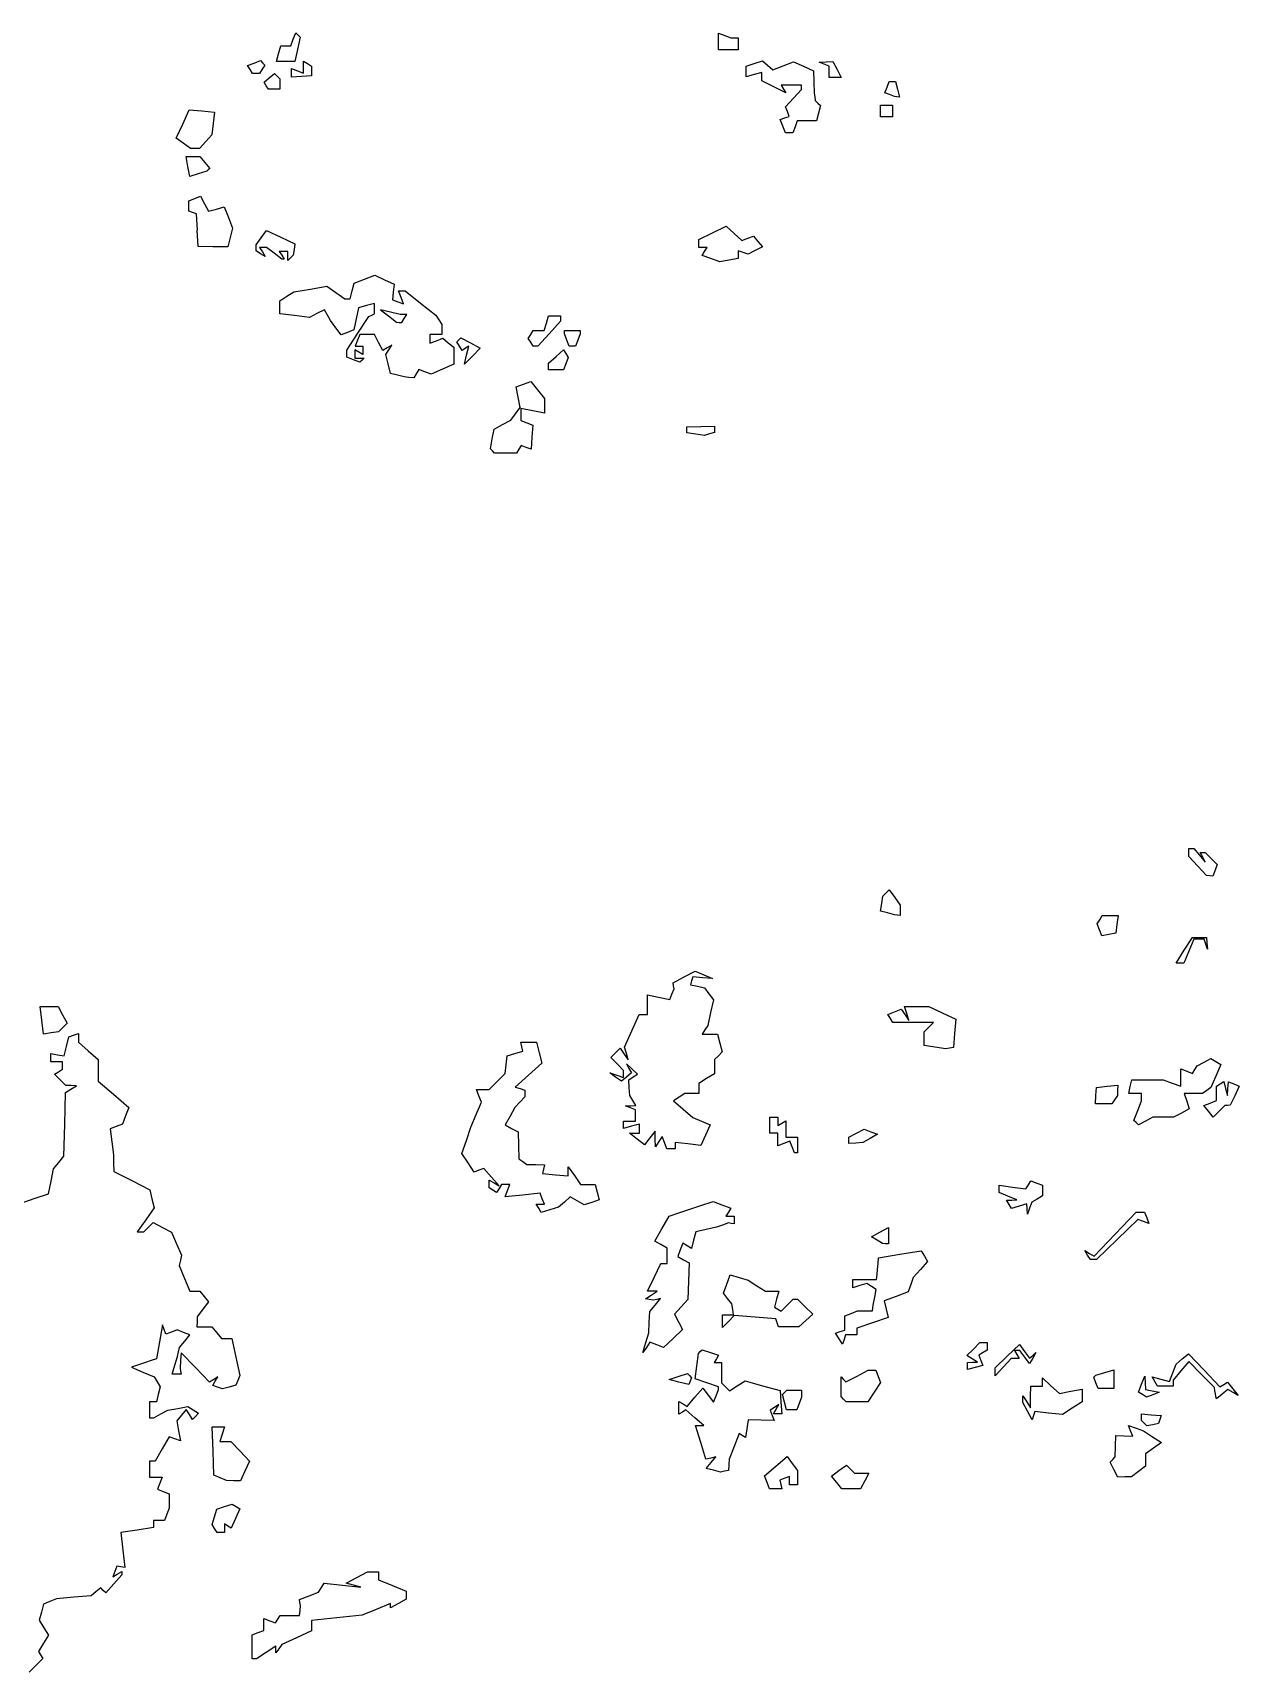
# Model space of a CAD drawing. Extents: x 0 to 4532, y 0 to 2620.
# Drawn here: x 1252.5 to 1557.8, y 1310.7 to 1725.4 of the extents above; entities that cross this region are included whole.
import ezdxf

# ---------------------------------------------------------------- set-up
doc = ezdxf.new("R2010")
doc.units = 0
doc.layers.add('Layer_1', color=7, linetype='CONTINUOUS')

msp = doc.modelspace()

# ---------------------------------------------------------------- linework, layer by layer
at = {"layer": 'Layer_1', "color": 7}
for points in [[(1314.710137, 1720.119138), (1315.233129, 1722.119151), (1316.509429, 1722.119151), (1317.785842, 1722.119151), (1318.416324, 1723.762282), (1319.046919, 1725.405414), (1319.618526, 1724.833779), (1320.190132, 1724.262144), (1319.515543, 1721.190663), (1318.840926, 1718.119153), (1316.514021, 1718.119153), (1314.187031, 1718.119153)], [(1425.999864, 1723.226137), (1425.999864, 1725.33313), (1427.581654, 1724.726119), (1429.163472, 1724.119136), (1430.08167, 1724.119136), (1430.999869, 1724.119136), (1430.999869, 1722.619154), (1430.999869, 1721.119144), (1428.499853, 1721.119144), (1425.999864, 1721.119144)], [(1307.495423, 1716.126198), (1306.873019, 1717.133263), (1308.479527, 1717.749742), (1310.08612, 1718.366221), (1310.643128, 1717.809213), (1311.200136, 1717.252205), (1310.540939, 1716.185669), (1309.881827, 1715.119133), (1308.999826, 1715.119133), (1308.117826, 1715.119133)], [(1317.999829, 1715.237338), (1317.999829, 1716.333127), (1319.499839, 1715.757495), (1320.999821, 1715.18192), (1320.999821, 1716.70954), (1320.999821, 1718.237159), (1321.999828, 1717.61915), (1322.999834, 1717.001112), (1322.999834, 1715.778217), (1322.999834, 1714.55535), (1320.499846, 1714.348421), (1317.999829, 1714.141492)], [(1442.288566, 1701.809163), (1441.640055, 1703.499208), (1442.763766, 1703.873778), (1443.887477, 1704.248348), (1443.419165, 1705.468862), (1442.950768, 1706.689348), (1444.975357, 1708.862444), (1446.999862, 1711.035513), (1446.999862, 1711.577327), (1446.999862, 1712.119142), (1444.440856, 1712.119142), (1441.881879, 1712.119142), (1442.457681, 1711.187365), (1443.033568, 1710.255617), (1440.016682, 1711.760615), (1436.999881, 1713.265614), (1436.999881, 1714.309019), (1436.999881, 1715.352396), (1434.999867, 1714.829375), (1432.999854, 1714.306383), (1432.999854, 1715.645357), (1432.999854, 1716.984359), (1435.047858, 1717.634372), (1437.095862, 1718.284384), (1438.426275, 1717.180261), (1439.756574, 1716.076138), (1442.382166, 1717.074387), (1445.007757, 1718.072636), (1447.503862, 1716.935376), (1449.999882, 1715.798116), (1450.12489, 1712.958622), (1450.249897, 1710.119128), (1450.374905, 1709.20246), (1450.499913, 1708.285792), (1451.14111, 1707.644567), (1451.782392, 1707.003313), (1451.274509, 1705.06124), (1450.766597, 1703.119139), (1448.351903, 1703.119139), (1445.937096, 1703.119139), (1445.361493, 1701.619129), (1444.785889, 1700.119147), (1443.861511, 1700.119147), (1442.937105, 1700.119147)], [(1453.99988, 1715.535798), (1453.99988, 1716.952469), (1452.749886, 1717.456866), (1451.499863, 1717.961235), (1453.214683, 1718.040038), (1454.929474, 1718.118841), (1455.999865, 1716.118856), (1457.070284, 1714.118843), (1455.535068, 1714.118843), (1453.99988, 1714.118843), (1453.99988, 1715.535514)], [(1311.56983, 1712.005841), (1311.021837, 1712.892518), (1312.352845, 1713.997152), (1313.683825, 1715.101785), (1314.341831, 1714.443807), (1314.999838, 1713.7858), (1314.999838, 1712.452468), (1314.999838, 1711.119135), (1313.558845, 1711.119135), (1312.117824, 1711.119135)], [(1469.306064, 1709.7627), (1468.112281, 1710.24836), (1468.663081, 1711.68374), (1469.213882, 1713.119148), (1469.990291, 1713.119148), (1470.766588, 1713.119148), (1471.28958, 1711.119135), (1471.812686, 1709.11915), (1471.156266, 1709.197953), (1470.499876, 1709.276756), (1469.306064, 1709.762445)], [(1290.563313, 1697.449052), (1288.744519, 1698.778955), (1290.428838, 1702.328301), (1292.113128, 1705.877675), (1295.306528, 1705.623691), (1298.499814, 1705.369423), (1298.157332, 1702.494269), (1297.814935, 1699.619115), (1296.252336, 1697.869118), (1294.689822, 1696.119092), (1293.535922, 1696.119092), (1292.382136, 1696.119092)], [(1466.999881, 1705.619127), (1466.999881, 1707.119137), (1468.499891, 1707.119137), (1469.999872, 1707.119137), (1469.999872, 1705.619127), (1469.999872, 1704.119145), (1468.499891, 1704.119145), (1466.999881, 1704.119145)], [(1291.760526, 1691.590489), (1291.277134, 1694.119136), (1293.01602, 1694.119136), (1294.754934, 1694.119136), (1296.019923, 1692.594975), (1297.284827, 1691.070813), (1296.892314, 1690.719204), (1296.499829, 1690.367594), (1294.371916, 1689.714719), (1292.243919, 1689.061843)], [(1294.138313, 1675.484339), (1293.899352, 1679.61904), (1292.949547, 1679.952366), (1291.999742, 1680.28572), (1291.999742, 1681.595384), (1291.999742, 1682.905075), (1293.484445, 1683.474811), (1294.969233, 1684.044575), (1295.971451, 1682.172007), (1296.973555, 1680.29944), (1298.968834, 1680.821213), (1300.964142, 1681.342987), (1301.983538, 1678.661609), (1303.003047, 1675.980232), (1302.409046, 1673.613642), (1301.815046, 1671.246939), (1298.096047, 1671.297963), (1294.377132, 1671.348987), (1294.138171, 1675.483687)], [(1313.558732, 1669.650835), (1311.617538, 1671.11904), (1310.749739, 1671.11904), (1309.881827, 1671.11904), (1310.595336, 1669.964545), (1311.308845, 1668.81005), (1310.154321, 1669.523531), (1308.999826, 1670.23704), (1308.999826, 1670.986946), (1308.999826, 1671.736738), (1310.329729, 1673.555532), (1311.659632, 1675.374326), (1315.231428, 1673.679435), (1318.80314, 1671.984543), (1318.597061, 1670.580741), (1318.390982, 1669.176939), (1317.695388, 1668.481345), (1316.999766, 1667.785751), (1316.999766, 1668.95235), (1316.999766, 1670.119033), (1315.94077, 1670.119033), (1314.881775, 1670.119033), (1315.499784, 1669.119027), (1316.117766, 1668.119049), (1315.808789, 1668.15108), (1315.499784, 1668.183112), (1313.558675, 1669.651317)], [(1424.09467, 1668.279631), (1421.871372, 1669.102132), (1422.494654, 1670.110529), (1423.117851, 1671.11904), (1422.058855, 1671.11904), (1420.99986, 1671.11904), (1420.99986, 1672.135233), (1420.99986, 1673.151453), (1424.477971, 1674.810033), (1427.956167, 1676.468642), (1429.94076, 1674.672553), (1431.925353, 1672.876436), (1433.389476, 1673.438348), (1434.853656, 1674.000146), (1435.99137, 1672.62934), (1437.12897, 1671.258533), (1435.314456, 1670.32395), (1433.499857, 1669.389339), (1432.249863, 1669.837553), (1430.999869, 1670.285739), (1430.999869, 1669.318926), (1430.999869, 1668.352227), (1428.658961, 1667.904749), (1426.318054, 1667.457244)], [(1344.750531, 1638.808293), (1343.001242, 1639.265493), (1342.406335, 1641.635484), (1341.811541, 1644.00539), (1342.560228, 1645.216777), (1343.30883, 1646.428078), (1342.204536, 1645.74558), (1341.10013, 1645.063082), (1340.014829, 1647.091102), (1338.929442, 1649.119093), (1337.071643, 1649.119093), (1335.213844, 1649.119093), (1334.638241, 1647.619083), (1334.062638, 1646.119101), (1335.031236, 1646.119101), (1335.999835, 1646.119101), (1335.999835, 1645.060077), (1335.999835, 1644.001082), (1334.999829, 1644.619091), (1333.99985, 1645.237101), (1333.99985, 1644.178077), (1333.99985, 1643.119081), (1335.166534, 1643.119081), (1336.333133, 1643.119081), (1335.80963, 1642.595579), (1335.286128, 1642.071991), (1333.64294, 1642.702587), (1331.999837, 1643.333097), (1331.999837, 1644.247497), (1331.999837, 1645.161983), (1334.749841, 1649.390482), (1337.499845, 1653.619094), (1338.249836, 1653.952392), (1338.999827, 1654.285803), (1338.999827, 1655.608789), (1338.999827, 1656.931889), (1336.948847, 1656.395489), (1334.897838, 1655.859202), (1334.336635, 1653.0531), (1333.775431, 1650.246999), (1332.164048, 1649.628592), (1330.552637, 1649.010186), (1329.207739, 1650.814693), (1327.862925, 1652.619088), (1327.07804, 1653.982779), (1326.293127, 1655.346386), (1324.396436, 1654.372203), (1322.499831, 1653.397992), (1318.74982, 1653.867891), (1314.999838, 1654.337904), (1314.999838, 1655.98798), (1314.999838, 1657.637999), (1316.78833, 1658.754879), (1318.576737, 1659.871786), (1322.752426, 1660.577301), (1326.928031, 1661.282788), (1329.18645, 1659.700885), (1331.444842, 1658.119096), (1332.105739, 1658.119096), (1332.766524, 1658.119096), (1333.286426, 1660.10709), (1333.806329, 1662.094999), (1336.407032, 1663.083781), (1339.007735, 1664.072591), (1341.466536, 1662.952281), (1343.925337, 1661.832001), (1343.712739, 1659.835786), (1343.499857, 1657.8396), (1344.909158, 1657.342884), (1346.318572, 1656.846198), (1345.690556, 1658.482696), (1345.062682, 1660.119081), (1345.893772, 1660.119081), (1346.724862, 1660.119081), (1350.604983, 1657.03558), (1354.485076, 1653.95208), (1355.227186, 1652.785595), (1355.969268, 1651.619081), (1355.983442, 1650.369087), (1355.997615, 1649.119093), (1354.497633, 1649.119093), (1352.997623, 1649.119093), (1352.997623, 1648.012078), (1352.997623, 1646.905092), (1354.624342, 1647.529395), (1356.251117, 1648.153584), (1357.624334, 1647.013886), (1358.997635, 1645.874188), (1358.997635, 1643.740776), (1358.997635, 1641.607279), (1356.137023, 1640.341099), (1353.276439, 1639.074891), (1351.738218, 1639.665178), (1350.199941, 1640.25538), (1349.539723, 1639.187285), (1348.879619, 1638.119077), (1347.688614, 1638.235014), (1346.497637, 1638.350951), (1344.74832, 1638.808151)], [(1346.499848, 1653.119091), (1347.117829, 1654.119098), (1346.30885, 1654.133271), (1345.499841, 1654.147444), (1342.999853, 1654.758736), (1340.499837, 1655.370027), (1342.49985, 1653.776927), (1344.499835, 1652.183743), (1345.190837, 1652.151711), (1345.881838, 1652.11968), (1346.499848, 1653.119686)], [(1378.499862, 1647.119023), (1377.881852, 1648.119029), (1378.499862, 1649.119036), (1379.117843, 1650.119043), (1380.491456, 1650.119043), (1381.865041, 1650.119043), (1382.446965, 1651.952322), (1383.028861, 1653.785743), (1384.514358, 1653.785743), (1385.999855, 1653.785743), (1385.999855, 1653.132442), (1385.999855, 1652.479226), (1383.160644, 1649.299121), (1380.321462, 1646.119045), (1379.719638, 1646.119045), (1379.117843, 1646.119045)], [(1362.264452, 1643.870489), (1362.813353, 1646.121879), (1361.975658, 1645.604188), (1361.138048, 1645.086496), (1360.468845, 1646.169274), (1359.799556, 1647.252195), (1360.311352, 1647.763877), (1360.823034, 1648.275587), (1363.273642, 1646.947385), (1365.724138, 1645.619098), (1363.719844, 1643.619085), (1361.715551, 1641.6191)], [(1387.606844, 1647.700834), (1386.999861, 1649.282624), (1386.999861, 1649.700819), (1386.999861, 1650.119043), (1388.999846, 1650.119043), (1390.999859, 1650.119043), (1390.999859, 1649.700819), (1390.999859, 1649.282624), (1390.392848, 1647.700834), (1389.785865, 1646.119045), (1388.999846, 1646.119045), (1388.213855, 1646.119045)], [(1382.999863, 1640.964098), (1382.999863, 1641.809078), (1384.90055, 1643.529283), (1386.801266, 1645.249375), (1387.403855, 1644.274483), (1388.006359, 1643.299592), (1387.396145, 1641.709298), (1386.785845, 1640.11909), (1384.89284, 1640.11909), (1382.999863, 1640.11909)], [(1368.809651, 1619.642581), (1368.286148, 1620.166081), (1368.765345, 1622.67288), (1369.244542, 1625.17968), (1371.372256, 1626.312683), (1373.499857, 1627.445782), (1374.67255, 1629.032382), (1375.845357, 1630.619084), (1375.326361, 1633.225173), (1374.807451, 1635.83129), (1376.644841, 1636.53638), (1378.482343, 1637.241498), (1380.241043, 1635.069479), (1381.999856, 1632.897485), (1381.999856, 1631.033282), (1381.999856, 1629.169082), (1378.999865, 1629.769084), (1375.999845, 1630.369082), (1375.999845, 1628.851083), (1375.999845, 1627.333082), (1377.517657, 1626.750681), (1379.035355, 1626.168181), (1378.803197, 1623.11898), (1378.570756, 1620.069779), (1377.31736, 1620.550779), (1376.06405, 1621.031782), (1375.472969, 1620.07538), (1374.881974, 1619.119078), (1372.107563, 1619.119078), (1369.333267, 1619.119078)], [(1420.249869, 1623.89408), (1417.999868, 1624.258182), (1417.999868, 1624.990482), (1417.999868, 1625.722682), (1421.499863, 1625.821697), (1424.999858, 1625.920711), (1424.999858, 1625.126709), (1424.999858, 1624.332711), (1423.749864, 1623.931109), (1422.49987, 1623.52961), (1420.249869, 1623.893709)], [(1547.249899, 1514.644896), (1544.999899, 1517.047996), (1544.999899, 1518.083795), (1544.999899, 1519.119496), (1545.639698, 1519.119496), (1546.279399, 1519.119496), (1547.713801, 1517.369496), (1549.1482, 1515.619495), (1548.514999, 1516.869495), (1547.881901, 1518.119495), (1548.512301, 1518.119495), (1549.1428, 1518.119495), (1550.6685, 1516.593795), (1552.1942, 1515.068094), (1551.628402, 1513.593795), (1551.0627, 1512.119495), (1550.281302, 1512.180496), (1549.4999, 1512.241498), (1547.249899, 1514.644598)], [(1468.766886, 1502.805592), (1467.033783, 1503.259592), (1467.324363, 1505.163791), (1467.614971, 1507.067993), (1468.38917, 1507.842192), (1469.163368, 1508.616393), (1470.581684, 1506.676792), (1471.999886, 1504.737191), (1471.999886, 1503.428392), (1471.999886, 1502.119491), (1471.249867, 1502.235485), (1470.499876, 1502.351478)], [(1522.408293, 1498.497691), (1521.822683, 1500.023689), (1522.470286, 1501.07159), (1523.11789, 1502.119491), (1525.128493, 1502.119491), (1527.138995, 1502.119491), (1526.819493, 1499.879689), (1526.499895, 1497.639891), (1524.746893, 1497.305791), (1522.993902, 1496.971691)], [(1543.861298, 1493.369053), (1545.918999, 1496.619055), (1547.695801, 1496.619055), (1549.4725, 1496.619055), (1549.582513, 1495.119056), (1549.692497, 1493.619055), (1549.272899, 1494.869055), (1548.853297, 1496.119054), (1547.547897, 1496.119054), (1546.242497, 1496.119054), (1544.999896, 1493.119054), (1543.757297, 1490.119054), (1542.780396, 1490.119054), (1541.803494, 1490.119054)], [(1412.329356, 1444.702814), (1411.721551, 1446.286713), (1410.875948, 1444.952813), (1410.030458, 1443.619013), (1409.983403, 1445.619015), (1409.936347, 1447.619014), (1408.625834, 1445.893513), (1407.315235, 1444.168013), (1405.407659, 1445.611713), (1403.499942, 1447.055415), (1404.749936, 1447.087418), (1405.999959, 1447.119422), (1405.999959, 1448.23602), (1405.999959, 1449.352721), (1403.999945, 1448.82972), (1401.999932, 1448.30662), (1401.999932, 1449.213021), (1401.999932, 1450.119422), (1403.499942, 1450.119422), (1404.999952, 1450.119422), (1404.999952, 1451.536121), (1404.999952, 1452.952722), (1403.749958, 1453.457122), (1402.499936, 1453.961521), (1403.808947, 1454.040523), (1405.117958, 1454.119525), (1404.356346, 1455.351927), (1403.594648, 1456.584326), (1403.43449, 1458.601926), (1403.274333, 1460.619528), (1404.378824, 1461.327929), (1405.483344, 1462.036228), (1404.094934, 1463.327928), (1402.706638, 1464.619529), (1403.342336, 1463.482827), (1403.978034, 1462.346128), (1402.705532, 1461.290027), (1401.432918, 1460.233928), (1399.966527, 1461.271026), (1398.500022, 1462.308229), (1400.25002, 1461.745228), (1402.000017, 1461.182327), (1402.000017, 1462.079527), (1402.000017, 1462.976627), (1400.364341, 1464.612428), (1398.728637, 1466.24813), (1399.905922, 1467.425429), (1401.083321, 1468.602831), (1402.136024, 1467.111129), (1403.188726, 1465.61953), (1402.685236, 1467.214529), (1402.181718, 1468.809531), (1404.04204, 1472.96453), (1405.90222, 1477.119532), (1406.951124, 1477.119532), (1408.000029, 1477.119532), (1408.000029, 1479.594533), (1408.000029, 1482.069534), (1410.856134, 1481.498333), (1413.712238, 1480.927135), (1414.228824, 1482.273334), (1414.745439, 1483.619536), (1414.622699, 1484.383535), (1414.499958, 1485.147535), (1417.280435, 1486.590036), (1420.060855, 1488.032536), (1422.28044, 1487.099736), (1424.49994, 1486.166936), (1421.999951, 1486.393226), (1419.499963, 1486.619516), (1419.197138, 1485.619515), (1418.894341, 1484.619514), (1420.672146, 1484.252816), (1422.450036, 1483.886214), (1423.582449, 1482.337615), (1424.714749, 1480.789014), (1423.98925, 1477.572214), (1423.26375, 1474.355412), (1422.572862, 1473.23741), (1421.881945, 1472.119511), (1423.824358, 1472.119511), (1425.766658, 1472.119511), (1426.350539, 1469.88671), (1426.934447, 1467.65401), (1425.967153, 1466.686709), (1424.999943, 1465.719508), (1424.999943, 1463.928008), (1424.999943, 1462.136407), (1422.999958, 1460.887408), (1420.999945, 1459.638406), (1420.999945, 1458.379006), (1420.999945, 1457.119508), (1419.249947, 1457.104484), (1417.49995, 1457.08946), (1416.053345, 1456.174261), (1414.606739, 1455.259061), (1417.053351, 1453.15486), (1419.499963, 1451.05066), (1421.680061, 1450.136659), (1423.860245, 1449.222658), (1422.68004, 1446.611558), (1421.499948, 1444.000358), (1418.249941, 1444.359457), (1414.999962, 1444.718456), (1414.999962, 1443.919256), (1414.999962, 1443.120055), (1413.968547, 1443.120055), (1412.937161, 1443.120055), (1412.329441, 1444.703858)], [(1254.807421, 1475.641655), (1254.401415, 1479.119055), (1256.665419, 1479.119055), (1258.929423, 1479.119055), (1260.057329, 1477.011654), (1261.185121, 1474.904355), (1260.106028, 1473.825253), (1259.026906, 1472.746155), (1257.120125, 1472.455153), (1255.213315, 1472.164153)], [(1480.749873, 1468.843252), (1477.999869, 1469.251852), (1477.999869, 1470.985454), (1477.999869, 1472.719052), (1479.199888, 1473.919055), (1480.399879, 1475.119054), (1475.258879, 1475.119054), (1470.117879, 1475.119054), (1469.495475, 1476.126156), (1468.873072, 1477.133156), (1470.537378, 1477.771855), (1472.201684, 1478.410456), (1473.195171, 1477.014755), (1474.188573, 1475.619055), (1473.625584, 1477.369055), (1473.06268, 1479.119055), (1476.130193, 1479.119055), (1479.197592, 1479.119055), (1482.606793, 1477.501254), (1486.016079, 1475.883556), (1485.743386, 1472.329753), (1485.470693, 1468.775951), (1484.485398, 1468.605249), (1483.49999, 1468.434547)], [(1380.524961, 1428.078315), (1379.881865, 1429.119013), (1380.909453, 1429.119013), (1381.937041, 1429.119013), (1381.402256, 1430.512815), (1380.867358, 1431.906616), (1376.439045, 1431.445215), (1372.01076, 1430.983715), (1372.612244, 1432.551416), (1373.213841, 1434.119015), (1372.165844, 1434.119015), (1371.117847, 1434.119015), (1370.489746, 1433.102715), (1369.861645, 1432.086415), (1368.930747, 1432.661715), (1367.999849, 1433.237015), (1367.999849, 1434.237016), (1367.999849, 1435.237017), (1369.249843, 1434.506117), (1370.499837, 1433.775215), (1368.562951, 1435.982415), (1366.626037, 1438.189517), (1365.388459, 1437.714617), (1364.150739, 1437.239717), (1362.622042, 1439.572918), (1361.093232, 1441.906118), (1362.211047, 1445.26262), (1363.328946, 1448.61902), (1364.668033, 1451.777823), (1366.007036, 1454.936524), (1365.396453, 1456.527823), (1364.785841, 1458.119024), (1366.392859, 1458.119024), (1367.999849, 1458.119024), (1370.014149, 1460.133324), (1372.028562, 1462.147726), (1372.264121, 1464.383326), (1372.49968, 1466.619026), (1374.499693, 1467.207527), (1376.499678, 1467.796127), (1376.249662, 1468.957527), (1375.999647, 1470.119027), (1377.980554, 1470.119027), (1379.961547, 1470.119027), (1380.631743, 1467.448727), (1381.301966, 1464.778326), (1377.93554, 1461.770426), (1374.569142, 1458.762523), (1375.784355, 1458.357423), (1376.999653, 1457.952324), (1376.999653, 1457.107123), (1376.999653, 1456.261922), (1375.749659, 1454.901822), (1374.499665, 1453.541722), (1373.266339, 1451.370722), (1372.033041, 1449.19972), (1373.653155, 1448.293121), (1375.273155, 1447.38642), (1375.386541, 1444.002719), (1375.499643, 1440.619018), (1376.49965, 1439.884318), (1377.499657, 1439.149617), (1379.749657, 1439.134593), (1381.999658, 1439.11957), (1381.749642, 1437.984268), (1381.499626, 1436.849069), (1384.749634, 1436.562268), (1387.999613, 1436.27547), (1387.999613, 1437.420069), (1387.999613, 1438.564569), (1389.556316, 1436.34207), (1391.113018, 1434.119568), (1392.939721, 1434.119568), (1394.766339, 1434.119568), (1395.280317, 1432.154367), (1395.794239, 1430.189166), (1393.917136, 1429.593366), (1392.040033, 1428.997566), (1390.27042, 1429.987866), (1388.50092, 1430.978167), (1387.00023, 1429.667166), (1385.499625, 1428.356167), (1383.333813, 1427.697166), (1381.167916, 1427.038167), (1380.524735, 1428.078865)], [(1531.695196, 1449.757015), (1531.127595, 1450.324616), (1532.063694, 1452.786918), (1532.999896, 1455.249216), (1532.999896, 1456.184117), (1532.999896, 1457.119017), (1531.426596, 1457.119017), (1529.853293, 1457.119017), (1530.198395, 1458.869017), (1530.543595, 1460.619018), (1534.521795, 1460.592089), (1538.499898, 1460.565159), (1540.749899, 1459.774662), (1542.9999, 1458.984059), (1542.9999, 1461.158459), (1542.9999, 1463.33286), (1544.467898, 1462.769562), (1545.9358, 1462.206162), (1546.523601, 1463.15716), (1547.111299, 1464.108062), (1548.8595, 1465.043663), (1550.6077, 1465.979264), (1551.855001, 1465.208461), (1553.1022, 1464.437562), (1551.821402, 1461.528262), (1550.540601, 1458.61886), (1549.520301, 1457.884159), (1548.499899, 1457.149458), (1546.182499, 1457.134435), (1543.865099, 1457.119411), (1544.4806, 1455.180312), (1545.095999, 1453.241209), (1543.113699, 1452.180309), (1541.131397, 1451.119408), (1538.499898, 1451.119408), (1535.868396, 1451.119408), (1534.065595, 1450.154608), (1532.262896, 1449.189808), (1531.695196, 1449.757409)], [(1549.9866, 1452.635017), (1548.774701, 1454.095317), (1550.3873, 1454.714216), (1551.999902, 1455.333017), (1551.999902, 1457.167016), (1551.999902, 1459.001018), (1552.924201, 1459.57222), (1553.848503, 1460.14352), (1554.308201, 1458.381217), (1554.767901, 1456.619017), (1554.883895, 1458.337618), (1554.999888, 1460.056218), (1556.377487, 1459.527619), (1557.755088, 1458.999017), (1556.627489, 1456.566817), (1555.499889, 1454.134616), (1554.821289, 1454.124695), (1554.142788, 1454.114774), (1552.670588, 1452.642671), (1551.198486, 1451.170571), (1549.986586, 1452.630771)], [(1521.510106, 1456.583028), (1521.65439, 1458.618729), (1524.327192, 1458.93513), (1526.999893, 1459.25153), (1526.984869, 1457.935129), (1526.969846, 1456.618728), (1526.235145, 1455.557328), (1525.500444, 1454.49583), (1523.433329, 1454.521908), (1521.366248, 1454.547987), (1521.510532, 1456.583689)], [(1444.644667, 1443.602113), (1444.075584, 1445.085313), (1442.53776, 1444.495213), (1440.999879, 1443.905014), (1440.999879, 1445.512015), (1440.999879, 1447.119013), (1439.999872, 1447.119013), (1438.999865, 1447.119013), (1438.999865, 1449.119015), (1438.999865, 1451.119017), (1439.999872, 1451.119017), (1440.999879, 1451.119017), (1440.999879, 1450.060016), (1440.999879, 1449.001015), (1441.999857, 1449.619016), (1442.999864, 1450.237017), (1442.999864, 1448.178015), (1442.999864, 1446.119015), (1444.499874, 1446.119015), (1445.999884, 1446.119015), (1445.999884, 1444.119013), (1445.999884, 1442.119014), (1445.60686, 1442.119014), (1445.213864, 1442.119014)], [(1458.999885, 1445.250913), (1458.999885, 1446.048614), (1460.927473, 1447.080216), (1462.854976, 1448.111814), (1464.536885, 1447.466413), (1466.218766, 1446.821015), (1464.359379, 1445.772315), (1462.499879, 1444.723513), (1460.749882, 1444.588414), (1458.999885, 1444.453201)], [(1504.078787, 1427.936413), (1503.999701, 1429.253812), (1502.083905, 1428.645712), (1500.167996, 1428.037612), (1499.524814, 1429.07831), (1498.88169, 1430.119011), (1500.190701, 1430.182025), (1501.499713, 1430.245011), (1499.249712, 1431.149411), (1496.999711, 1432.053813), (1496.999711, 1432.976114), (1496.999711, 1433.898414), (1500.398707, 1433.440313), (1503.797704, 1432.982313), (1504.430709, 1434.006613), (1505.063799, 1435.030912), (1506.531692, 1434.467512), (1507.999699, 1433.904214), (1507.999699, 1432.560912), (1507.999699, 1431.217613), (1506.646297, 1430.417913), (1505.293008, 1429.618211), (1504.725314, 1428.118213), (1504.157591, 1426.618211), (1504.078504, 1427.935611)], [(1407.602469, 1394.118994), (1408.336161, 1396.618996), (1408.480445, 1399.290696), (1408.625012, 1401.962498), (1409.981702, 1403.597199), (1411.338307, 1405.231798), (1410.419116, 1405.056985), (1409.499812, 1404.882173), (1408.499805, 1405.015883), (1407.499799, 1405.149593), (1408.999809, 1406.118994), (1410.49979, 1407.088392), (1409.26601, 1407.103416), (1408.032202, 1407.118439), (1409.701213, 1410.61844), (1411.370197, 1414.11844), (1412.185016, 1414.11844), (1412.999807, 1414.11844), (1412.999807, 1416.068742), (1412.999807, 1418.019042), (1411.443699, 1418.889941), (1409.887506, 1419.760742), (1411.693715, 1422.918643), (1413.49981, 1426.076544), (1415.999798, 1426.947546), (1418.499815, 1427.818446), (1421.56112, 1428.810346), (1424.622311, 1429.802245), (1426.875317, 1428.968845), (1429.128322, 1428.135345), (1428.505012, 1427.126945), (1427.881815, 1426.118446), (1428.94081, 1426.118446), (1429.999806, 1426.118446), (1429.999806, 1425.118445), (1429.999806, 1424.118444), (1429.249815, 1424.277241), (1428.499796, 1424.435953), (1426.999814, 1423.860752), (1425.499804, 1423.285452), (1422.869309, 1422.712953), (1420.238814, 1422.140351), (1419.686596, 1420.028752), (1419.134407, 1417.91725), (1418.060019, 1418.581251), (1416.985717, 1419.24525), (1416.338198, 1417.558052), (1415.690793, 1415.87085), (1417.138192, 1415.06085), (1418.585506, 1414.250949), (1418.401821, 1409.634149), (1418.218136, 1405.017246), (1416.529253, 1403.151045), (1414.840343, 1401.284844), (1415.881338, 1399.339645), (1416.922447, 1397.394445), (1414.511949, 1395.129942), (1412.101536, 1392.865442), (1410.380537, 1393.525844), (1408.659651, 1394.186144), (1407.764158, 1392.902344), (1406.86875, 1391.618442), (1407.602356, 1394.118444)], [(1519.404389, 1416.273503), (1518.69088, 1417.428004), (1519.891183, 1416.686202), (1521.091486, 1415.944301), (1526.374995, 1421.531705), (1531.658496, 1427.119006), (1532.722197, 1427.119006), (1533.785895, 1427.119006), (1534.341996, 1425.669906), (1534.897995, 1424.220905), (1533.506297, 1424.754905), (1532.114596, 1425.289006), (1526.894092, 1420.204004), (1521.673694, 1415.119003), (1520.895782, 1415.119003), (1520.117898, 1415.119003)], [(1466.114762, 1420.026811), (1464.729669, 1420.904012), (1466.864782, 1422.046712), (1468.999866, 1423.189412), (1468.999866, 1421.154212), (1468.999866, 1419.119012), (1468.249875, 1419.134036), (1467.499884, 1419.149059), (1466.114762, 1420.026261)], [(1456.505877, 1395.109195), (1455.645761, 1396.500996), (1456.822763, 1396.893297), (1457.999878, 1397.285697), (1457.999878, 1399.095295), (1457.999878, 1400.904996), (1459.581667, 1401.511996), (1461.163485, 1402.118999), (1463.081662, 1402.118999), (1464.999868, 1402.118999), (1465.075836, 1402.868998), (1465.152939, 1403.618997), (1465.521046, 1405.594199), (1465.88904, 1407.5695), (1464.69452, 1408.321398), (1463.499943, 1409.0733), (1461.749945, 1408.528801), (1459.99992, 1407.9842), (1459.99992, 1409.0516), (1459.99992, 1410.119001), (1462.999939, 1410.119001), (1465.999931, 1410.119001), (1466.115301, 1411.369), (1466.230671, 1412.619), (1466.365317, 1414.107003), (1466.499963, 1415.594903), (1471.880972, 1416.454101), (1477.261868, 1417.313203), (1478.084851, 1415.981603), (1478.907863, 1414.649903), (1477.102958, 1412.6345), (1475.297969, 1410.619001), (1474.646652, 1408.7813), (1473.995363, 1406.943598), (1470.948969, 1405.793599), (1467.902461, 1404.643699), (1468.431661, 1402.534997), (1468.960974, 1400.426196), (1464.98045, 1399.112598), (1460.999955, 1397.798895), (1460.999955, 1396.958896), (1460.999955, 1396.118996), (1459.583255, 1396.118996), (1458.166669, 1396.118996), (1457.76636, 1394.918296), (1457.366164, 1393.717495)], [(1426.999871, 1399.547801), (1426.999871, 1401.119202), (1428.411355, 1401.119202), (1429.822867, 1401.119202), (1429.617639, 1402.518304), (1429.412127, 1403.917403), (1428.321128, 1405.268305), (1427.230129, 1406.619204), (1428.108445, 1408.938705), (1428.986732, 1411.258106), (1431.243337, 1410.584506), (1433.499829, 1409.910906), (1435.714652, 1408.515107), (1437.929446, 1407.119205), (1439.581252, 1407.119205), (1441.233142, 1407.119205), (1440.710348, 1405.120203), (1440.187639, 1403.121202), (1441.013145, 1402.611003), (1441.838651, 1402.100803), (1443.347845, 1403.610003), (1444.856954, 1405.119203), (1445.428447, 1405.119203), (1445.999855, 1405.119203), (1447.918429, 1403.200603), (1449.837145, 1401.281902), (1448.089755, 1399.700603), (1446.342337, 1398.119202), (1443.754447, 1398.119202), (1441.166528, 1398.119202), (1440.833145, 1399.114404), (1440.499847, 1400.109504), (1435.252038, 1400.545104), (1430.004143, 1400.980704), (1428.502035, 1399.478503), (1426.999843, 1397.976302)], [(1488.999885, 1388.212594), (1488.999885, 1389.118995), (1490.249879, 1389.134018), (1491.499873, 1389.149042), (1490.17598, 1389.988443), (1488.852086, 1390.827842), (1490.497372, 1392.473141), (1492.142771, 1394.118444), (1493.071288, 1394.118444), (1493.99989, 1394.118444), (1493.99989, 1393.177443), (1493.99989, 1392.236443), (1492.931681, 1391.576341), (1491.863587, 1390.916141), (1492.362484, 1389.615843), (1492.861496, 1388.315543), (1490.930676, 1387.810641), (1488.999885, 1387.30564), (1488.999885, 1388.212041)], [(1495.999875, 1386.743292), (1495.999875, 1387.744792), (1499.074191, 1390.681894), (1502.148478, 1393.618996), (1503.423077, 1391.884493), (1504.697676, 1390.150095), (1505.509093, 1390.884495), (1506.320596, 1391.618994), (1505.507591, 1390.217494), (1504.694586, 1388.815994), (1503.486998, 1390.467493), (1502.279382, 1392.118995), (1501.580585, 1392.118995), (1500.881873, 1392.118995), (1501.499883, 1391.118994), (1502.117892, 1390.118993), (1501.097873, 1390.118993), (1500.077797, 1390.118993), (1498.038893, 1387.930393), (1495.999875, 1385.741893)], [(1424.696777, 1361.820699), (1422.893659, 1362.281999), (1424.116072, 1363.7549), (1425.338371, 1365.2277), (1424.067769, 1364.9213), (1422.797054, 1364.6149), (1421.503973, 1368.864901), (1420.210864, 1373.114903), (1421.258351, 1373.114903), (1422.305866, 1373.114903), (1420.023749, 1375.094103), (1417.74166, 1377.073404), (1416.870772, 1376.535104), (1415.999855, 1375.996904), (1415.999855, 1377.614904), (1415.999855, 1379.232904), (1417.027754, 1378.597603), (1418.055767, 1377.962305), (1420.027151, 1380.288606), (1421.998562, 1382.614907), (1423.380963, 1380.835506), (1424.763363, 1379.056104), (1425.381571, 1380.667306), (1425.999864, 1382.278505), (1425.999864, 1382.598905), (1425.999864, 1382.919206), (1423.063256, 1383.942907), (1420.12676, 1384.966606), (1420.53305, 1388.177206), (1420.939368, 1391.387707), (1421.394272, 1391.842608), (1421.849176, 1392.29751), (1423.939076, 1391.634208), (1426.028863, 1390.970909), (1425.455357, 1390.042908), (1424.881851, 1389.114907), (1425.815868, 1389.114907), (1426.749855, 1389.114907), (1426.749855, 1386.539906), (1426.749855, 1383.964907), (1427.756977, 1382.957805), (1428.76407, 1381.950707), (1430.759661, 1383.197007), (1432.755366, 1384.443308), (1437.170356, 1383.207206), (1441.585375, 1381.971005), (1441.808462, 1379.043005), (1442.031548, 1376.114904), (1440.95665, 1376.114904), (1439.881752, 1376.114904), (1440.595261, 1377.269404), (1441.308742, 1378.423904), (1440.197957, 1377.737404), (1439.087059, 1377.050804), (1439.599252, 1375.716103), (1440.111444, 1374.381303), (1436.805651, 1374.482404), (1433.499744, 1374.583402), (1433.178267, 1372.334302), (1432.856761, 1370.085201), (1432.025643, 1370.598901), (1431.194553, 1371.112501), (1429.958647, 1367.8637), (1428.722656, 1364.614899), (1428.611254, 1363.200999), (1428.499853, 1361.787098), (1427.499874, 1361.573199), (1426.499868, 1361.359299)], [(1551.8749, 1380.496604), (1551.749892, 1381.119004), (1551.624884, 1381.945905), (1551.499876, 1382.772805), (1548.234675, 1386.038006), (1544.969574, 1389.303108), (1543.017973, 1386.961106), (1541.066373, 1384.619008), (1541.033378, 1383.869005), (1541.000382, 1383.119006), (1539.059384, 1383.119006), (1537.118382, 1383.119006), (1536.402982, 1384.276506), (1535.687682, 1385.434005), (1537.898882, 1384.855805), (1540.110184, 1384.277506), (1540.951085, 1386.489407), (1541.791983, 1388.701208), (1543.353485, 1389.997109), (1544.914984, 1391.293007), (1548.895485, 1387.108607), (1552.876086, 1382.924107), (1553.824888, 1383.510607), (1554.773788, 1384.097007), (1556.137089, 1382.416005), (1557.50039, 1380.735105), (1556.206589, 1381.513105), (1554.912788, 1382.291204), (1553.456588, 1381.082604), (1552.000387, 1379.874104), (1551.875379, 1380.496604)], [(1415.999855, 1384.127891), (1413.499867, 1384.766092), (1415.825269, 1385.533893), (1418.150558, 1386.301591), (1418.679361, 1385.772794), (1419.208165, 1385.243993), (1418.854061, 1384.366792), (1418.499871, 1383.489693)], [(1457.66658, 1379.785705), (1456.999871, 1380.452304), (1456.999871, 1382.952306), (1456.999871, 1385.452306), (1457.626668, 1384.825506), (1458.253465, 1384.198805), (1461.076972, 1385.658906), (1463.900563, 1387.119007), (1464.843282, 1387.119007), (1465.785887, 1387.119007), (1466.381588, 1385.566607), (1466.977289, 1384.014207), (1465.373587, 1381.566606), (1463.769886, 1379.119005), (1461.051573, 1379.119005), (1458.333176, 1379.119005)], [(1504.167483, 1376.805904), (1502.999893, 1378.987506), (1503.014066, 1379.803306), (1503.028239, 1380.619004), (1503.997631, 1379.119005), (1504.967052, 1377.619005), (1504.981225, 1380.369005), (1504.995399, 1383.119006), (1506.495409, 1383.119006), (1507.99539, 1383.119006), (1507.99539, 1384.158006), (1507.99539, 1385.196907), (1510.12849, 1383.209607), (1512.261703, 1381.222304), (1515.128495, 1381.795606), (1517.9954, 1382.369007), (1517.9954, 1380.767105), (1517.9954, 1379.165105), (1515.502697, 1377.531805), (1513.009908, 1375.898504), (1509.518389, 1376.306104), (1506.027012, 1376.713704), (1505.67869, 1375.669004), (1505.330511, 1374.624304), (1504.163005, 1376.805904)], [(1521.501092, 1383.976407), (1520.952787, 1385.405307), (1521.22633, 1385.637918), (1521.499873, 1385.87053), (1523.749874, 1386.562229), (1525.999866, 1387.253829), (1525.999866, 1384.900729), (1525.999866, 1382.547629), (1524.024665, 1382.547629), (1522.04937, 1382.547629)], [(1533.295697, 1380.961506), (1532.272897, 1381.619005), (1533.066096, 1383.619007), (1533.859295, 1385.619006), (1533.929311, 1383.942307), (1533.999299, 1382.265605), (1535.749299, 1381.912804), (1537.499299, 1381.559905), (1535.9086, 1380.932005), (1534.317899, 1380.304004), (1533.295099, 1380.961506)], [(1442.725271, 1379.061105), (1442.217359, 1381.003206), (1442.775275, 1381.561104), (1443.333161, 1382.119005), (1445.166582, 1382.119005), (1446.999862, 1382.119005), (1446.999862, 1381.200806), (1446.999862, 1380.282605), (1446.392879, 1378.700804), (1445.785868, 1377.119005), (1444.509483, 1377.119005), (1443.233183, 1377.119005)], [(1299.919631, 1359.935199), (1298.339429, 1360.614899), (1298.105854, 1366.698201), (1297.871996, 1372.781603), (1299.450497, 1372.781603), (1301.028885, 1372.781603), (1300.446989, 1370.948202), (1299.865093, 1369.114902), (1301.25818, 1369.114902), (1302.651295, 1369.114902), (1304.990587, 1366.624801), (1307.329879, 1364.1347), (1306.186383, 1361.624799), (1305.042773, 1359.114899), (1303.271289, 1359.184898), (1301.49989, 1359.254896), (1299.919688, 1359.934597)], [(1526.070293, 1361.9834), (1525.070292, 1363.8519), (1525.739093, 1364.5208), (1526.407993, 1365.189701), (1526.462985, 1367.902301), (1526.517977, 1370.614902), (1528.657778, 1370.545901), (1530.797579, 1370.4769), (1530.287179, 1371.806801), (1529.776877, 1373.136701), (1531.638279, 1372.450101), (1533.499579, 1371.763501), (1535.779681, 1370.304), (1538.059879, 1368.8445), (1536.029679, 1367.422499), (1533.999579, 1366.000599), (1533.999579, 1364.417498), (1533.999579, 1362.834498), (1532.249579, 1361.505997), (1530.499579, 1360.177597), (1528.784776, 1360.145597), (1527.069977, 1360.113596), (1526.069976, 1361.982097)], [(1533.701097, 1373.751304), (1532.999896, 1374.452504), (1532.999896, 1375.274704), (1532.999896, 1376.096804), (1535.510196, 1375.889005), (1538.020596, 1375.681305), (1537.677397, 1374.650204), (1537.334198, 1373.619204), (1535.868297, 1373.334604), (1534.402397, 1373.050104)], [(1438.301068, 1358.772098), (1437.664974, 1360.429699), (1440.515664, 1362.8817), (1443.366383, 1365.3338), (1444.683077, 1363.533), (1445.999884, 1361.732199), (1445.999884, 1359.923399), (1445.999884, 1358.114498), (1444.999877, 1358.114498), (1443.99987, 1358.114498), (1443.99987, 1359.197798), (1443.99987, 1360.281199), (1442.749876, 1359.822798), (1441.499882, 1359.364498), (1441.749898, 1358.239498), (1441.999914, 1357.114498), (1440.468524, 1357.114498), (1438.937135, 1357.114498)], [(1455.910063, 1358.723098), (1454.57537, 1360.331299), (1456.483881, 1361.726899), (1458.392363, 1363.1224), (1459.396168, 1362.1186), (1460.399888, 1361.114899), (1462.235067, 1361.114899), (1464.070274, 1361.114899), (1462.999883, 1359.114899), (1461.929463, 1357.114898), (1459.587167, 1357.114898), (1457.244785, 1357.114898)], [(1298.494314, 1347.127895), (1297.87072, 1348.136895), (1298.486434, 1350.076796), (1299.102119, 1352.016696), (1301.042038, 1352.632396), (1302.981928, 1353.248096), (1303.953135, 1352.647796), (1304.924427, 1352.047596), (1303.815938, 1349.614595), (1302.707336, 1347.181695), (1301.853626, 1347.709395), (1300.99983, 1348.236995), (1300.99983, 1347.177995), (1300.99983, 1346.118994), (1300.058841, 1346.118994), (1299.117823, 1346.118994)], [(1307.99982, 1317.150385), (1307.99982, 1320.181787), (1309.49983, 1320.757385), (1310.99984, 1321.332987), (1310.99984, 1322.832987), (1310.99984, 1324.332987), (1312.467818, 1323.769687), (1313.93574, 1323.206287), (1314.52682, 1324.162688), (1315.117844, 1325.118988), (1317.558843, 1325.118988), (1319.999843, 1325.118988), (1320.118331, 1326.368988), (1320.236819, 1327.618989), (1320.111244, 1328.390989), (1319.985669, 1329.162889), (1322.395771, 1330.079289), (1324.805958, 1330.99559), (1325.521366, 1332.15309), (1326.236774, 1333.31059), (1330.868473, 1332.78239), (1335.500257, 1332.25419), (1333.651359, 1332.77899), (1331.802461, 1333.30369), (1334.515671, 1334.711391), (1337.228853, 1336.118991), (1338.61457, 1336.118991), (1340.000259, 1336.118991), (1340.000259, 1335.132391), (1340.000259, 1334.14579), (1343.500253, 1332.68339), (1347.000277, 1331.22109), (1347.000277, 1330.205189), (1347.000277, 1329.189389), (1344.999838, 1328.118989), (1342.999853, 1327.048588), (1342.999853, 1327.597188), (1342.999853, 1328.145789), (1339.426328, 1326.652688), (1335.85283, 1325.159588), (1329.426346, 1324.501187), (1322.999834, 1323.842787), (1322.999834, 1322.527787), (1322.999834, 1321.212786), (1319.249823, 1319.467986), (1315.499841, 1317.723185), (1314.765129, 1316.671086), (1314.030445, 1315.618984), (1314.016272, 1316.483985), (1314.002099, 1317.348986), (1311.537317, 1315.733986), (1309.072507, 1314.118986), (1308.537297, 1314.118986), (1308.002116, 1314.118986), (1308.002116, 1317.150385)]]:
    msp.add_lwpolyline(points, close=True, dxfattribs=at)
msp.add_lwpolyline([(1249.722434, 1429.503612), (1253.104819, 1430.642412), (1256.487233, 1431.781313), (1257.134128, 1434.944113), (1257.781022, 1438.107014), (1259.081615, 1439.674115), (1260.382236, 1441.241215), (1260.589732, 1449.297417), (1260.797228, 1457.353621), (1262.166731, 1458.221119), (1263.536234, 1459.08872), (1262.214835, 1459.103743), (1260.893351, 1459.118767), (1259.457149, 1460.554966), (1258.020947, 1461.991267), (1259.02855, 1462.614067), (1260.036239, 1463.236768), (1260.036239, 1464.177769), (1260.036239, 1465.118767), (1258.536229, 1465.118767), (1257.036247, 1465.118767), (1257.036247, 1466.162569), (1257.036247, 1467.20647), (1258.719744, 1466.912568), (1260.403354, 1466.618768), (1260.997354, 1469.04467), (1261.591439, 1471.47047), (1262.813852, 1471.87797), (1264.036237, 1472.285471), (1264.036237, 1471.19547), (1264.036237, 1470.105571), (1266.536254, 1467.93187), (1269.036242, 1465.758068), (1269.036242, 1463.016366), (1269.036242, 1460.274566), (1272.908341, 1456.946665), (1276.780553, 1453.618764), (1275.992039, 1451.507863), (1275.203639, 1449.396964), (1273.624741, 1448.791064), (1272.045843, 1448.185164), (1272.473534, 1444.901963), (1272.901254, 1441.618761), (1272.968152, 1439.525959), (1273.036183, 1437.433159), (1277.559599, 1435.10666), (1282.0831, 1432.780257), (1282.657484, 1430.491356), (1283.231982, 1428.202456), (1281.066, 1425.160656), (1278.89999, 1422.118754), (1279.7681, 1422.118754), (1280.636183, 1422.118754), (1281.815991, 1423.298554), (1282.995799, 1424.478357), (1285.294102, 1423.248355), (1287.59249, 1422.018255), (1288.871795, 1419.127953), (1290.151184, 1416.237653), (1289.859187, 1414.928254), (1289.567105, 1413.618752), (1290.923002, 1410.36875), (1292.278785, 1407.118751), (1293.5351, 1407.118751), (1294.791302, 1407.118751), (1295.896786, 1405.786751), (1297.002298, 1404.454648), (1295.551101, 1402.536749), (1294.09979, 1400.618748), (1294.067759, 1399.368748), (1294.035727, 1398.118748), (1295.91334, 1398.118748), (1297.79084, 1398.118748), (1299.035732, 1396.618747), (1300.280652, 1395.118745), (1301.577248, 1395.118745), (1302.87373, 1395.118745), (1303.86563, 1390.468244), (1304.857444, 1385.817743), (1304.377453, 1384.566842), (1303.897434, 1383.315841), (1302.216546, 1382.880043), (1300.535742, 1382.444241), (1299.27954, 1382.866944), (1298.023224, 1383.289541), (1298.684037, 1384.358642), (1299.344737, 1385.427744), (1298.297335, 1384.780443), (1297.249933, 1384.133041), (1293.642845, 1387.846743), (1290.035729, 1391.560445), (1289.917241, 1389.589543), (1289.798752, 1387.618744), (1289.917241, 1386.868745), (1290.035729, 1386.118743), (1288.919133, 1386.118743), (1287.802424, 1386.118743), (1288.469332, 1388.368743), (1289.136126, 1390.618744), (1289.379622, 1391.767844), (1289.623401, 1392.916945), (1290.942221, 1394.506045), (1292.260898, 1396.095046), (1290.648296, 1396.713946), (1289.035694, 1397.332746), (1287.600314, 1396.781946), (1286.164906, 1396.231146), (1285.748014, 1397.424946), (1285.331094, 1398.618746), (1284.583711, 1394.299147), (1283.836414, 1389.979443), (1282.436013, 1389.549144), (1281.008684, 1389.119446), (1279.258686, 1388.499644), (1277.508689, 1387.879843), (1280.348891, 1386.662742), (1283.189094, 1385.445542), (1283.976303, 1384.171842), (1284.763598, 1382.898043), (1284.269491, 1381.008742), (1283.775384, 1379.119442), (1282.892108, 1379.119442), (1282.00869, 1379.119442), (1282.00869, 1377.119441), (1282.00869, 1375.11944), (1282.574401, 1375.11944), (1283.140196, 1375.11944), (1284.919702, 1376.071841), (1286.699293, 1377.024241), (1289.197892, 1377.477341), (1291.696492, 1377.930441), (1293.073705, 1377.079341), (1294.450804, 1376.228141), (1293.675387, 1375.452741), (1292.899998, 1374.67734), (1292.116104, 1375.945741), (1291.332211, 1377.214141), (1290.13239, 1375.768541), (1288.932711, 1374.32294), (1289.393398, 1371.782239), (1289.854085, 1369.241538), (1288.443593, 1369.782739), (1287.033101, 1370.324039), (1285.270886, 1367.228038), (1283.5087, 1364.132037), (1282.758709, 1364.122031), (1282.00869, 1364.112024), (1282.00869, 1362.112024), (1282.00869, 1360.112023), (1283.615708, 1360.112023), (1285.222697, 1360.112023), (1284.632496, 1358.574122), (1284.042407, 1357.036322), (1285.525608, 1356.467222), (1287.008695, 1355.898022), (1287.008695, 1354.086821), (1287.008695, 1352.27562), (1286.401684, 1350.69382), (1285.794701, 1349.112019), (1284.401699, 1349.112019), (1283.008697, 1349.112019), (1283.008697, 1348.239395), (1283.008697, 1347.367195), (1278.882302, 1346.707394), (1274.755793, 1346.047494), (1275.254606, 1341.622093), (1275.75339, 1337.196692), (1274.756105, 1337.404091), (1273.758706, 1337.61159), (1273.253998, 1336.22239), (1272.749204, 1334.833189), (1273.87898, 1335.531389), (1275.0087, 1336.22959), (1275.0087, 1335.823591), (1275.0087, 1335.417591), (1273.002394, 1333.10429), (1270.996003, 1330.79099), (1270.344403, 1331.44259), (1269.692689, 1332.09419), (1268.472799, 1331.081789), (1267.252796, 1330.069289), (1262.880778, 1329.692189), (1258.508676, 1329.315089), (1256.857183, 1328.644189), (1255.205774, 1327.973288), (1254.670678, 1325.927188), (1254.135695, 1323.881087), (1255.312697, 1321.996387), (1256.489784, 1320.111587), (1255.215384, 1318.070885), (1253.940898, 1316.030184), (1254.498587, 1315.127984), (1255.05619, 1314.225784), (1251.580176, 1310.749784)], dxfattribs=at)

doc.saveas('drawing.dxf')
